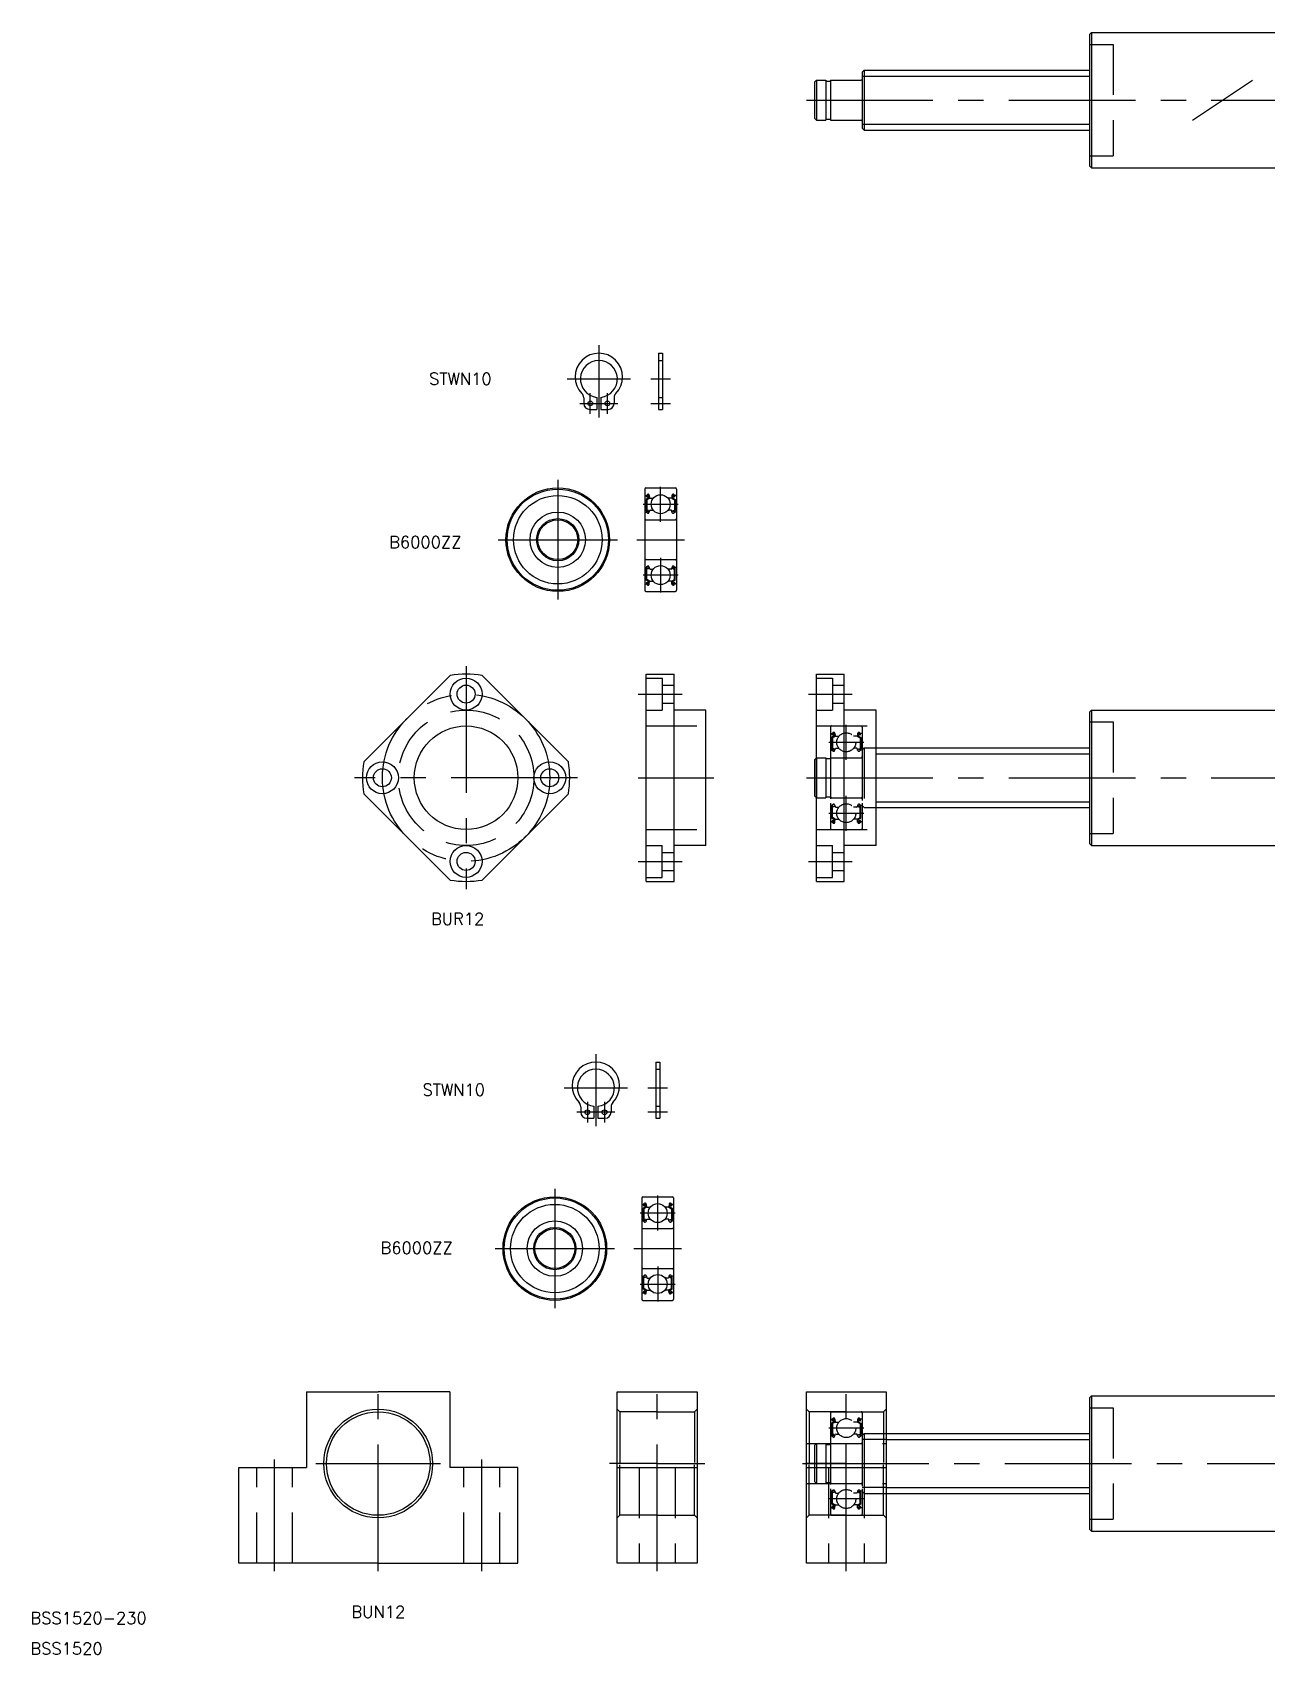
# Model space of a CAD drawing. Extents: x -87 to 540, y -48 to 426.
# Drawn here: x -86.8 to 222.9, y -47.9 to 359.2 of the extents above; entities that cross this region are included whole.
import ezdxf

# ---------------------------------------------------------------- set-up
doc = ezdxf.new("R2010")
doc.units = 0
doc.linetypes.add('CENTER', pattern=[50.8, 31.75, -6.35, 6.35, -6.35])
doc.linetypes.add('DASHED', pattern=[19.05, 12.7, -6.35])
doc.layers.get('0').update_dxf_attribs({"linetype": 'CONTINUOUS'})
doc.layers.add('CENTER', color=1, linetype='CENTER')
doc.styles.get("Standard").update_dxf_attribs({"font": 'txt.shx', "height": 3, "bigfont": 'bigfont.shx'})

msp = doc.modelspace()

# ---------------------------------------------------------------- linework, layer by layer
at = {"color": 7, "linetype": 'CONTINUOUS'}
for p, q in [((178.46, 358.73), (178.96, 359.23)), ((178.46, 358.73), (178.46, 325.73)), ((178.96, 359.23), (228.46, 359.23)), ((178.96, 359.23), (178.96, 325.23)), ((109.96, 347.23), (109.46, 346.73)), ((109.46, 346.73), (109.46, 337.73)), ((109.96, 347.23), (109.96, 337.23)), ((109.96, 347.23), (112.31, 347.23)), ((112.31, 347.23), (112.31, 337.23)), ((112.31, 347.03), (113.46, 347.03)), ((113.46, 347.23), (113.46, 337.23)), ((113.46, 347.23), (121.16, 347.23)), ((121.96, 349.73), (121.46, 349.23)), ((121.46, 349.23), (121.46, 335.23)), ((121.96, 349.73), (178.46, 349.73)), ((121.96, 349.73), (121.96, 334.73)), ((109.46, 337.73), (109.96, 337.23)), ((109.96, 337.23), (112.31, 337.23)), ((112.31, 337.43), (113.46, 337.43)), ((113.46, 337.23), (121.16, 337.23)), ((121.46, 335.23), (121.96, 334.73)), ((121.96, 334.73), (178.46, 334.73)), ((135.94, 334.73), (135.94, 334.73)), ((150.11, 334.73), (150.11, 334.73)), ((178.96, 325.23), (178.46, 325.73)), ((178.96, 325.23), (228.46, 325.23)), ((70.37, 278.7), (70.37, 264.6)), ((70.37, 278.7), (71.37, 278.7)), ((70.37, 278.7), (70.37, 264.6)), ((71.37, 278.7), (71.37, 264.6)), ((51.57, 267.52), (51.57, 266.1)), ((54.87, 267.63), (54.87, 264.6)), ((54.87, 266.87), (54.87, 266.87)), ((54.87, 266.11), (54.87, 266.11)), ((55.87, 267.63), (55.87, 264.6)), ((59.17, 267.52), (59.17, 266.1)), ((53.07, 264.6), (54.87, 264.6)), ((55.87, 264.6), (57.67, 264.6)), ((70.37, 264.6), (71.37, 264.6)), ((66.87, 244.6), (66.87, 219.2)), ((67.17, 244.9), (74.57, 244.9)), ((74.87, 244.6), (74.87, 219.2)), ((66.97, 243), (67.33, 243)), ((67.85, 242.4), (67.2, 242.02)), ((67.2, 242.02), (67.2, 239.2)), ((67.32, 242.98), (67.49, 243.19)), ((67.47, 242.57), (67.33, 242.71)), ((68.05, 242.28), (67.4, 241.91)), ((67.4, 241.91), (67.4, 239.2)), ((67.47, 242.86), (67.64, 243.06)), ((67.62, 242.72), (67.47, 242.86)), ((67.47, 242.57), (67.62, 242.72)), ((67.82, 243), (67.85, 242.4)), ((68.02, 243.02), (68.08, 242.39)), ((68.05, 242.64), (68.05, 242.28)), ((68.17, 242.3), (69.02, 242.3)), ((73.57, 242.3), (72.72, 242.3)), ((73.72, 243.02), (73.67, 242.39)), ((73.69, 242.64), (73.69, 242.28)), ((73.69, 242.28), (74.34, 241.91)), ((73.92, 243), (73.89, 242.4)), ((73.89, 242.4), (74.54, 242.02)), ((74.27, 242.86), (74.1, 243.06)), ((74.13, 242.72), (74.27, 242.86)), ((74.27, 242.57), (74.13, 242.72)), ((74.42, 242.98), (74.25, 243.19)), ((74.27, 242.57), (74.41, 242.71)), ((74.34, 241.91), (74.34, 239.2)), ((74.77, 243), (74.41, 243)), ((74.54, 242.02), (74.54, 239.2)), ((66.97, 238.85), (67.32, 238.85)), ((67.17, 236.9), (74.57, 236.9)), ((67.32, 238.85), (67.51, 238.62)), ((67.8, 239.2), (67.4, 239.2)), ((67.4, 239), (67.8, 239)), ((67.67, 238.55), (67.76, 238.55)), ((67.8, 239), (67.8, 239.2)), ((67.95, 238.68), (68.15, 239.23)), ((68.25, 239.3), (69.02, 239.3)), ((73.5, 239.3), (72.72, 239.3)), ((73.79, 238.68), (73.59, 239.23)), ((73.94, 239.2), (74.34, 239.2)), ((73.94, 239), (73.94, 239.2)), ((74.34, 239), (73.94, 239)), ((74.08, 238.55), (73.98, 238.55)), ((74.42, 238.85), (74.23, 238.62)), ((74.77, 238.85), (74.42, 238.85)), ((66.97, 224.95), (67.32, 224.95)), ((67.17, 226.9), (74.57, 226.9)), ((67.2, 221.77), (67.2, 224.6)), ((67.32, 224.95), (67.51, 225.18)), ((67.4, 224.8), (67.8, 224.8)), ((67.4, 221.89), (67.4, 224.6)), ((67.8, 224.6), (67.4, 224.6)), ((67.67, 225.25), (67.76, 225.25)), ((67.8, 224.8), (67.8, 224.6)), ((67.95, 225.12), (68.15, 224.56)), ((68.25, 224.5), (69.02, 224.5)), ((73.5, 224.5), (72.72, 224.5)), ((73.79, 225.12), (73.59, 224.56)), ((74.34, 224.8), (73.94, 224.8)), ((73.94, 224.8), (73.94, 224.6)), ((73.94, 224.6), (74.34, 224.6)), ((74.08, 225.25), (73.98, 225.25)), ((74.42, 224.95), (74.23, 225.18)), ((74.34, 221.89), (74.34, 224.6)), ((74.77, 224.95), (74.42, 224.95)), ((74.54, 221.77), (74.54, 224.6)), ((66.97, 220.8), (67.33, 220.8)), ((67.85, 221.4), (67.2, 221.77)), ((67.32, 220.81), (67.49, 220.61)), ((67.47, 221.22), (67.33, 221.08)), ((68.05, 221.51), (67.4, 221.89)), ((67.47, 221.22), (67.62, 221.08)), ((67.62, 221.08), (67.47, 220.94)), ((67.47, 220.94), (67.64, 220.74)), ((67.82, 220.8), (67.85, 221.4)), ((68.02, 220.77), (68.08, 221.41)), ((68.05, 221.15), (68.05, 221.51)), ((68.17, 221.5), (69.02, 221.5)), ((73.57, 221.5), (72.72, 221.5)), ((73.72, 220.77), (73.67, 221.41)), ((73.69, 221.51), (74.34, 221.89)), ((73.69, 221.15), (73.69, 221.51)), ((73.89, 221.4), (74.54, 221.77)), ((73.92, 220.8), (73.89, 221.4)), ((74.27, 220.94), (74.1, 220.74)), ((74.27, 221.22), (74.13, 221.08)), ((74.13, 221.08), (74.27, 220.94)), ((74.42, 220.81), (74.25, 220.61)), ((74.27, 221.22), (74.41, 221.08)), ((74.77, 220.8), (74.41, 220.8)), ((67.17, 218.9), (74.57, 218.9)), ((18.04, 197.83), (-3.64, 176.15)), ((26.06, 197.83), (47.74, 176.15)), ((67.24, 146.14), (67.24, 198.14)), ((67.24, 198.14), (74.24, 198.14)), ((74.24, 146.14), (74.24, 198.14)), ((109.96, 146.14), (109.96, 198.14)), ((109.96, 198.14), (116.96, 198.14)), ((116.96, 146.14), (116.96, 198.14)), ((82.24, 189.14), (74.24, 189.14)), ((82.24, 155.14), (82.24, 189.14)), ((124.96, 189.14), (116.96, 189.14)), ((124.96, 155.14), (124.96, 189.14)), ((178.46, 188.64), (178.96, 189.14)), ((178.46, 188.64), (178.46, 155.64)), ((178.96, 189.14), (228.46, 189.14)), ((178.96, 189.14), (178.96, 155.14)), ((124.96, 179.64), (178.46, 179.64)), ((109.96, 177.14), (109.46, 176.64)), ((109.46, 176.64), (109.46, 167.64)), ((109.96, 177.14), (109.96, 167.14)), ((-3.64, 168.13), (18.04, 146.45)), ((47.74, 168.13), (26.06, 146.45)), ((109.46, 167.64), (109.96, 167.14)), ((124.96, 164.64), (178.46, 164.64)), ((135.94, 164.64), (135.94, 164.64)), ((150.11, 164.64), (150.11, 164.64)), ((82.24, 155.14), (74.24, 155.14)), ((124.96, 155.14), (116.96, 155.14)), ((178.96, 155.14), (178.46, 155.64)), ((178.96, 155.14), (228.46, 155.14)), ((67.24, 146.14), (74.24, 146.14)), ((109.96, 146.14), (116.96, 146.14)), ((69.63, 100.77), (69.63, 86.67)), ((69.63, 100.77), (70.63, 100.77)), ((70.63, 100.77), (70.63, 86.67)), ((50.83, 89.58), (50.83, 88.17)), ((54.13, 89.69), (54.13, 86.67)), ((55.13, 89.69), (55.13, 86.67)), ((58.43, 89.58), (58.43, 88.17)), ((52.33, 86.67), (54.13, 86.67)), ((54.13, 88.94), (54.13, 88.94)), ((54.13, 88.18), (54.13, 88.18)), ((55.13, 86.67), (56.93, 86.67)), ((69.63, 86.67), (70.63, 86.67)), ((66.13, 66.66), (66.13, 41.26)), ((66.43, 66.96), (73.83, 66.96)), ((66.58, 65.05), (66.75, 65.25)), ((73.69, 65.05), (73.51, 65.25)), ((74.13, 66.66), (74.13, 41.26)), ((66.23, 65.06), (66.59, 65.06)), ((67.11, 64.46), (66.46, 64.09)), ((66.46, 64.09), (66.46, 61.26)), ((66.74, 64.64), (66.59, 64.78)), ((67.31, 64.35), (66.66, 63.97)), ((66.66, 63.97), (66.66, 61.26)), ((67.06, 61.26), (66.66, 61.26)), ((66.74, 64.92), (66.91, 65.12)), ((66.88, 64.78), (66.74, 64.92)), ((66.74, 64.64), (66.88, 64.78)), ((67.06, 61.06), (67.06, 61.26)), ((67.08, 65.07), (67.11, 64.46)), ((67.21, 60.75), (67.41, 61.3)), ((67.28, 65.09), (67.34, 64.46)), ((67.31, 64.71), (67.31, 64.35)), ((67.44, 64.36), (68.28, 64.36)), ((67.51, 61.36), (68.28, 61.36)), ((72.83, 64.36), (71.98, 64.36)), ((72.76, 61.36), (71.98, 61.36)), ((73.05, 60.75), (72.85, 61.3)), ((72.99, 65.09), (72.93, 64.46)), ((72.95, 64.71), (72.95, 64.35)), ((72.95, 64.35), (73.6, 63.97)), ((73.19, 65.07), (73.15, 64.46)), ((73.15, 64.46), (73.8, 64.09)), ((73.2, 61.06), (73.2, 61.26)), ((73.2, 61.26), (73.6, 61.26)), ((73.53, 64.92), (73.36, 65.12)), ((73.39, 64.78), (73.53, 64.92)), ((73.53, 64.64), (73.39, 64.78)), ((73.53, 64.64), (73.67, 64.78)), ((73.6, 63.97), (73.6, 61.26)), ((74.03, 65.06), (73.67, 65.06)), ((73.8, 64.09), (73.8, 61.26)), ((66.23, 60.91), (66.58, 60.91)), ((66.43, 58.96), (73.83, 58.96)), ((66.58, 60.91), (66.78, 60.69)), ((66.66, 61.06), (67.06, 61.06)), ((66.93, 60.61), (67.02, 60.61)), ((73.6, 61.06), (73.2, 61.06)), ((73.34, 60.61), (73.24, 60.61)), ((73.68, 60.91), (73.49, 60.69)), ((74.03, 60.91), (73.68, 60.91)), ((66.43, 48.96), (73.83, 48.96)), ((66.23, 47.01), (66.58, 47.01)), ((66.46, 43.84), (66.46, 46.66)), ((66.58, 47.01), (66.78, 47.24)), ((66.66, 46.86), (67.06, 46.86)), ((67.06, 46.66), (66.66, 46.66)), ((66.66, 43.95), (66.66, 46.66)), ((66.93, 47.31), (67.02, 47.31)), ((67.06, 46.86), (67.06, 46.66)), ((67.21, 47.18), (67.41, 46.63)), ((67.51, 46.56), (68.28, 46.56)), ((72.76, 46.56), (71.98, 46.56)), ((73.05, 47.18), (72.85, 46.63)), ((73.2, 46.86), (73.2, 46.66)), ((73.6, 46.86), (73.2, 46.86)), ((73.2, 46.66), (73.6, 46.66)), ((73.34, 47.31), (73.24, 47.31)), ((73.68, 47.01), (73.49, 47.24)), ((73.6, 43.95), (73.6, 46.66)), ((74.03, 47.01), (73.68, 47.01)), ((73.8, 43.84), (73.8, 46.66)), ((66.23, 42.86), (66.59, 42.86)), ((66.43, 40.96), (73.83, 40.96)), ((67.11, 43.46), (66.46, 43.84)), ((66.58, 42.88), (66.75, 42.67)), ((66.74, 43.29), (66.59, 43.15)), ((67.31, 43.58), (66.66, 43.95)), ((66.74, 43.29), (66.88, 43.15)), ((66.88, 43.15), (66.74, 43.01)), ((66.74, 43.01), (66.91, 42.8)), ((67.08, 42.86), (67.11, 43.46)), ((67.28, 42.84), (67.34, 43.47)), ((67.31, 43.22), (67.31, 43.58)), ((67.44, 43.56), (68.28, 43.56)), ((72.83, 43.56), (71.98, 43.56)), ((72.99, 42.84), (72.93, 43.47)), ((72.95, 43.58), (73.6, 43.95)), ((72.95, 43.22), (72.95, 43.58)), ((73.15, 43.46), (73.8, 43.84)), ((73.19, 42.86), (73.15, 43.46)), ((73.53, 43.01), (73.36, 42.8)), ((73.53, 43.29), (73.39, 43.15)), ((73.39, 43.15), (73.53, 43.01)), ((73.69, 42.88), (73.51, 42.67)), ((73.53, 43.29), (73.67, 43.15)), ((74.03, 42.86), (73.67, 42.86)), ((-18, 18), (0, 18)), ((-18, 18), (-18, -1)), ((18, 18), (0, 18)), ((18, 18), (18, -1)), ((60, -25), (60, 18)), ((60, 18), (80, 18)), ((80, 18), (80, -25)), ((107.46, -25), (107.46, 18)), ((107.46, 18), (127.46, 18)), ((127.46, 18), (127.46, -25)), ((178.46, 16.5), (178.96, 17)), ((178.46, 16.5), (178.46, -16.5)), ((178.96, 17), (178.96, -17)), ((178.96, 17), (228.46, 17)), ((127.46, 7.5), (178.46, 7.5)), ((-35, -25), (-35, -1)), ((35, -25), (35, -1)), ((60, -1), (80, -1)), ((107.46, -1), (127.46, -1)), ((127.46, -7.5), (178.46, -7.5)), ((135.94, -7.5), (135.94, -7.5)), ((150.11, -7.5), (150.11, -7.5)), ((178.96, -17), (178.46, -16.5)), ((178.96, -17), (228.46, -17)), ((0, -25), (-35, -25)), ((0, -25), (35, -25)), ((80, -25), (60, -25)), ((127.46, -25), (107.46, -25))]:
    msp.add_line(p, q, dxfattribs=at)
at = {"color": 3, "linetype": 'DASHED'}
for p, q in [((178.46, 356.23), (184.46, 356.23)), ((184.46, 356.23), (184.46, 328.23)), ((178.46, 328.23), (184.46, 328.23)), ((70.37, 276.9), (71.37, 276.9)), ((70.37, 267.6), (71.37, 267.6)), ((67.24, 197.14), (71.24, 197.14)), ((71.24, 197.14), (71.24, 189.14)), ((109.96, 197.14), (113.96, 197.14)), ((113.96, 197.14), (113.96, 189.14)), ((71.24, 195.39), (74.24, 195.39)), ((113.96, 195.39), (116.96, 195.39)), ((67.24, 189.14), (71.24, 189.14)), ((71.24, 190.89), (74.24, 190.89)), ((109.96, 189.14), (113.96, 189.14)), ((113.96, 190.89), (116.96, 190.89)), ((67.24, 185.14), (82.24, 185.14)), ((109.96, 185.14), (124.96, 185.14)), ((113.46, 184.84), (113.46, 159.44)), ((113.56, 183.24), (113.92, 183.24)), ((113.76, 185.14), (121.16, 185.14)), ((113.91, 183.23), (114.08, 183.43)), ((114.06, 183.1), (114.23, 183.3)), ((114.41, 183.24), (114.44, 182.64)), ((114.61, 183.27), (114.67, 182.63)), ((120.31, 183.27), (120.26, 182.63)), ((120.51, 183.24), (120.48, 182.64)), ((120.86, 183.1), (120.69, 183.3)), ((121.01, 183.23), (120.84, 183.43)), ((121.36, 183.24), (121, 183.24)), ((121.46, 184.84), (121.46, 159.44)), ((178.46, 186.14), (184.46, 186.14)), ((184.46, 186.14), (184.46, 158.14)), ((114.44, 182.64), (113.79, 182.27)), ((113.79, 182.27), (113.79, 179.44)), ((114.06, 182.82), (113.92, 182.96)), ((114.64, 182.53), (113.99, 182.15)), ((113.99, 182.15), (113.99, 179.44)), ((114.39, 179.44), (113.99, 179.44)), ((113.99, 179.24), (114.39, 179.24)), ((114.21, 182.96), (114.06, 183.1)), ((114.06, 182.82), (114.21, 182.96)), ((114.39, 179.24), (114.39, 179.44)), ((114.54, 178.92), (114.74, 179.48)), ((114.64, 182.89), (114.64, 182.53)), ((114.77, 182.54), (115.61, 182.54)), ((114.84, 179.54), (115.61, 179.54)), ((120.16, 182.54), (119.31, 182.54)), ((120.09, 179.54), (119.31, 179.54)), ((120.38, 178.92), (120.18, 179.48)), ((120.28, 182.89), (120.28, 182.53)), ((120.28, 182.53), (120.93, 182.15)), ((120.48, 182.64), (121.13, 182.27)), ((120.53, 179.44), (120.93, 179.44)), ((120.53, 179.24), (120.53, 179.44)), ((120.93, 179.24), (120.53, 179.24)), ((120.72, 182.96), (120.86, 183.1)), ((120.86, 182.82), (120.72, 182.96)), ((120.86, 182.82), (121, 182.96)), ((120.93, 182.15), (120.93, 179.44)), ((121.13, 182.27), (121.13, 179.44)), ((121.96, 179.64), (121.46, 179.14)), ((121.96, 179.64), (121.96, 164.64)), ((121.96, 179.64), (124.96, 179.64)), ((109.96, 177.14), (112.31, 177.14)), ((112.31, 177.14), (112.31, 167.14)), ((112.31, 176.94), (113.46, 176.94)), ((113.46, 177.14), (121.16, 177.14)), ((113.46, 177.14), (113.46, 167.14)), ((113.56, 179.09), (113.91, 179.09)), ((113.76, 177.14), (121.16, 177.14)), ((113.91, 179.09), (114.1, 178.86)), ((114.26, 178.79), (114.35, 178.79)), ((120.67, 178.79), (120.57, 178.79)), ((121.01, 179.09), (120.82, 178.86)), ((121.36, 179.09), (121.01, 179.09)), ((121.46, 179.14), (121.46, 165.14)), ((109.96, 167.14), (112.31, 167.14)), ((112.31, 167.34), (113.46, 167.34)), ((113.46, 167.14), (121.16, 167.14)), ((113.76, 167.14), (121.16, 167.14)), ((113.56, 165.19), (113.91, 165.19)), ((113.79, 162.02), (113.79, 164.84)), ((113.91, 165.19), (114.1, 165.42)), ((113.99, 165.04), (114.39, 165.04)), ((113.99, 162.13), (113.99, 164.84)), ((114.39, 164.84), (113.99, 164.84)), ((114.26, 165.49), (114.35, 165.49)), ((114.39, 165.04), (114.39, 164.84)), ((114.54, 165.36), (114.74, 164.81)), ((114.84, 164.74), (115.61, 164.74)), ((120.09, 164.74), (119.31, 164.74)), ((120.38, 165.36), (120.18, 164.81)), ((120.93, 165.04), (120.53, 165.04)), ((120.53, 165.04), (120.53, 164.84)), ((120.53, 164.84), (120.93, 164.84)), ((120.67, 165.49), (120.57, 165.49)), ((121.01, 165.19), (120.82, 165.42)), ((120.93, 162.13), (120.93, 164.84)), ((121.36, 165.19), (121.01, 165.19)), ((121.13, 162.02), (121.13, 164.84)), ((121.46, 165.14), (121.96, 164.64)), ((121.96, 164.64), (124.96, 164.64)), ((67.24, 159.14), (82.24, 159.14)), ((109.96, 159.14), (124.96, 159.14)), ((113.56, 161.04), (113.92, 161.04)), ((113.76, 159.14), (121.16, 159.14)), ((114.44, 161.64), (113.79, 162.02)), ((113.91, 161.06), (114.08, 160.85)), ((114.06, 161.47), (113.92, 161.32)), ((114.64, 161.76), (113.99, 162.13)), ((114.06, 161.47), (114.21, 161.32)), ((114.21, 161.32), (114.06, 161.18)), ((114.06, 161.18), (114.23, 160.98)), ((114.41, 161.04), (114.44, 161.64)), ((114.61, 161.02), (114.67, 161.65)), ((114.64, 161.4), (114.64, 161.76)), ((114.77, 161.74), (115.61, 161.74)), ((120.16, 161.74), (119.31, 161.74)), ((120.31, 161.02), (120.26, 161.65)), ((120.28, 161.76), (120.93, 162.13)), ((120.28, 161.4), (120.28, 161.76)), ((120.48, 161.64), (121.13, 162.02)), ((120.51, 161.04), (120.48, 161.64)), ((120.86, 161.18), (120.69, 160.98)), ((120.86, 161.47), (120.72, 161.32)), ((120.72, 161.32), (120.86, 161.18)), ((121.01, 161.06), (120.84, 160.85)), ((120.86, 161.47), (121, 161.32)), ((121.36, 161.04), (121, 161.04)), ((67.24, 155.14), (71.24, 155.14)), ((71.24, 147.14), (71.24, 155.14)), ((74.24, 147.14), (74.24, 155.14)), ((109.96, 155.14), (113.96, 155.14)), ((113.96, 147.14), (113.96, 155.14)), ((116.96, 147.14), (116.96, 155.14)), ((178.46, 158.14), (184.46, 158.14)), ((71.24, 153.39), (74.24, 153.39)), ((113.96, 153.39), (116.96, 153.39)), ((67.24, 147.14), (71.24, 147.14)), ((71.24, 148.89), (74.24, 148.89)), ((109.96, 147.14), (113.96, 147.14)), ((113.96, 148.89), (116.96, 148.89)), ((69.63, 98.97), (70.63, 98.97)), ((69.63, 89.67), (70.63, 89.67)), ((60, 13.65), (60.65, 13)), ((60.65, 13), (60.65, 0)), ((70, 13), (60.65, 13)), ((70, 13), (79.35, 13)), ((80, 13.65), (79.35, 13)), ((79.35, 13), (79.35, 0)), ((107.46, 13.65), (108.11, 13)), ((108.11, 13), (108.11, 0)), ((117.46, 13), (108.11, 13)), ((113.46, 12.7), (113.46, -12.7)), ((113.76, 13), (121.16, 13)), ((117.46, 13), (126.81, 13)), ((121.46, 12.7), (121.46, -12.7)), ((127.46, 13.65), (126.81, 13)), ((126.81, 13), (126.81, 0)), ((178.46, 14), (184.46, 14)), ((184.46, 14), (184.46, -14)), ((113.56, 11.1), (113.92, 11.1)), ((114.44, 10.5), (113.79, 10.12)), ((113.79, 10.12), (113.79, 7.3)), ((113.91, 11.09), (114.08, 11.29)), ((114.06, 10.67), (113.92, 10.82)), ((114.64, 10.38), (113.99, 10.01)), ((113.99, 10.01), (113.99, 7.3)), ((114.06, 10.96), (114.23, 11.16)), ((114.21, 10.82), (114.06, 10.96)), ((114.06, 10.67), (114.21, 10.82)), ((114.41, 11.1), (114.44, 10.5)), ((114.61, 11.12), (114.67, 10.49)), ((114.64, 10.75), (114.64, 10.38)), ((114.77, 10.4), (115.61, 10.4)), ((120.16, 10.4), (119.31, 10.4)), ((120.31, 11.12), (120.26, 10.49)), ((120.28, 10.75), (120.28, 10.38)), ((120.28, 10.38), (120.93, 10.01)), ((120.51, 11.1), (120.48, 10.5)), ((120.48, 10.5), (121.13, 10.12)), ((120.86, 10.96), (120.69, 11.16)), ((120.72, 10.82), (120.86, 10.96)), ((120.86, 10.67), (120.72, 10.82)), ((121.01, 11.09), (120.84, 11.29)), ((120.86, 10.67), (121, 10.82)), ((120.93, 10.01), (120.93, 7.3)), ((121.36, 11.1), (121, 11.1)), ((121.13, 10.12), (121.13, 7.3)), ((107.46, 5), (127.46, 5)), ((109.96, 5), (109.46, 4.5)), ((109.46, 4.5), (109.46, -4.5)), ((109.96, 5), (109.96, -5)), ((109.96, 5), (112.31, 5)), ((112.31, 5), (112.31, -5)), ((112.31, 4.8), (113.46, 4.8)), ((113.46, 5), (121.16, 5)), ((113.46, 5), (113.46, -5)), ((113.56, 6.95), (113.91, 6.95)), ((113.76, 5), (121.16, 5)), ((113.91, 6.95), (114.1, 6.72)), ((114.39, 7.3), (113.99, 7.3)), ((113.99, 7.1), (114.39, 7.1)), ((114.26, 6.65), (114.35, 6.65)), ((114.39, 7.1), (114.39, 7.3)), ((114.54, 6.78), (114.74, 7.33)), ((114.84, 7.4), (115.61, 7.4)), ((120.09, 7.4), (119.31, 7.4)), ((120.38, 6.78), (120.18, 7.33)), ((120.53, 7.3), (120.93, 7.3)), ((120.53, 7.1), (120.53, 7.3)), ((120.93, 7.1), (120.53, 7.1)), ((120.67, 6.65), (120.57, 6.65)), ((121.01, 6.95), (120.82, 6.72)), ((121.36, 6.95), (121.01, 6.95)), ((121.96, 7.5), (121.46, 7)), ((121.46, 7), (121.46, -7)), ((127.46, 6), (121.46, 6)), ((121.96, 7.5), (121.96, -7.5)), ((121.96, 7.5), (127.46, 7.5)), ((60.65, -13), (60.65, 0)), ((79.35, -13), (79.35, 0)), ((-30.5, -25), (-30.5, -1)), ((-21.5, -25), (-21.5, -1)), ((21.5, -25), (21.5, -1)), ((30.5, -25), (30.5, -1)), ((65.5, -1), (65.5, -25)), ((74.5, -1), (74.5, -25)), ((108.11, -13), (108.11, 0)), ((112.96, -1), (112.96, -25)), ((121.96, -1), (121.96, -25)), ((126.81, -13), (126.81, 0)), ((107.46, -5), (127.46, -5)), ((109.46, -4.5), (109.96, -5)), ((109.96, -5), (112.31, -5)), ((112.31, -4.8), (113.46, -4.8)), ((113.46, -5), (121.16, -5)), ((113.56, -6.95), (113.91, -6.95)), ((113.76, -5), (121.16, -5)), ((113.79, -10.13), (113.79, -7.3)), ((113.91, -6.95), (114.1, -6.72)), ((113.99, -7.1), (114.39, -7.1)), ((113.99, -10.01), (113.99, -7.3)), ((114.39, -7.3), (113.99, -7.3)), ((114.26, -6.65), (114.35, -6.65)), ((114.39, -7.1), (114.39, -7.3)), ((114.54, -6.78), (114.74, -7.33)), ((114.84, -7.4), (115.61, -7.4)), ((120.09, -7.4), (119.31, -7.4)), ((120.38, -6.78), (120.18, -7.33)), ((120.93, -7.1), (120.53, -7.1)), ((120.53, -7.1), (120.53, -7.3)), ((120.53, -7.3), (120.93, -7.3)), ((120.67, -6.65), (120.57, -6.65)), ((121.01, -6.95), (120.82, -6.72)), ((120.93, -10.01), (120.93, -7.3)), ((121.36, -6.95), (121.01, -6.95)), ((121.13, -10.13), (121.13, -7.3)), ((127.46, -6), (121.46, -6)), ((121.46, -7), (121.96, -7.5)), ((121.96, -7.5), (127.46, -7.5)), ((113.56, -11.1), (113.92, -11.1)), ((114.44, -10.5), (113.79, -10.13)), ((113.91, -11.09), (114.08, -11.29)), ((114.06, -10.67), (113.92, -10.82)), ((114.64, -10.38), (113.99, -10.01)), ((114.06, -10.67), (114.21, -10.82)), ((114.21, -10.82), (114.06, -10.96)), ((114.06, -10.96), (114.23, -11.16)), ((114.41, -11.1), (114.44, -10.5)), ((114.61, -11.12), (114.67, -10.49)), ((114.64, -10.75), (114.64, -10.38)), ((114.77, -10.4), (115.61, -10.4)), ((120.16, -10.4), (119.31, -10.4)), ((120.31, -11.12), (120.26, -10.49)), ((120.28, -10.38), (120.93, -10.01)), ((120.28, -10.75), (120.28, -10.38)), ((120.48, -10.5), (121.13, -10.13)), ((120.51, -11.1), (120.48, -10.5)), ((120.86, -10.96), (120.69, -11.16)), ((120.86, -10.67), (120.72, -10.82)), ((120.72, -10.82), (120.86, -10.96)), ((121.01, -11.09), (120.84, -11.29)), ((120.86, -10.67), (121, -10.82)), ((121.36, -11.1), (121, -11.1)), ((60, -13.65), (60.65, -13)), ((70, -13), (60.65, -13)), ((70, -13), (79.35, -13)), ((80, -13.65), (79.35, -13)), ((107.46, -13.65), (108.11, -13)), ((117.46, -13), (108.11, -13)), ((113.76, -13), (121.16, -13)), ((117.46, -13), (126.81, -13)), ((127.46, -13.65), (126.81, -13)), ((178.46, -14), (184.46, -14))]:
    msp.add_line(p, q, dxfattribs=at)
at = {"color": 3, "linetype": 'CONTINUOUS'}
for p, q in [((121.46, 348.23), (178.46, 348.23)), ((121.46, 336.23), (178.46, 336.23)), ((124.96, 178.14), (178.46, 178.14)), ((124.96, 166.14), (178.46, 166.14)), ((127.46, 6), (178.46, 6)), ((127.46, -6), (178.46, -6))]:
    msp.add_line(p, q, dxfattribs=at)
at = {"color": 7, "linetype": 'CONTINUOUS'}
for points in [[(-35, -1), (-18, -1)], [(35, -1), (18, -1)]]:
    msp.add_lwpolyline(points, dxfattribs=at)
for centre, radius in [((53.22, 266.1), 0.6), ((57.52, 266.1), 0.6), ((45.06, 231.9), 13), ((45.06, 231.9), 12.7), ((45.06, 231.9), 11.1), ((70.87, 240.8), 2.38), ((45.06, 231.9), 6.95), ((45.06, 231.9), 5.3), ((45.06, 231.9), 5), ((70.87, 223), 2.38), ((22.05, 193.14), 4), ((22.05, 193.14), 2.25), ((22.05, 172.14), 13), ((1.05, 172.14), 4), ((43.05, 172.14), 4), ((1.05, 172.14), 2.25), ((43.05, 172.14), 2.25), ((22.05, 151.14), 4), ((22.05, 151.14), 2.25), ((52.48, 88.17), 0.6), ((56.78, 88.17), 0.6), ((44.32, 53.96), 13), ((44.32, 53.96), 12.7), ((70.13, 62.86), 2.38), ((44.32, 53.96), 11.1), ((44.32, 53.96), 6.95), ((44.32, 53.96), 5.3), ((44.32, 53.96), 5), ((70.13, 45.06), 2.38), ((0, 0), 13.65), ((0, 0), 13)]:
    msp.add_circle(centre, radius, dxfattribs=at)
at = {"color": 3, "linetype": 'DASHED'}
for centre, radius in [((22.05, 172.14), 17), ((117.46, 181.04), 2.38), ((117.46, 163.24), 2.38), ((117.46, 8.9), 2.38), ((117.46, -8.9), 2.38)]:
    msp.add_circle(centre, radius, dxfattribs=at)
at = {"color": 7, "linetype": 'CONTINUOUS'}
for centre, radius, start, end in [((121.16, 347.53), 0.3, 270, 0), ((121.16, 336.93), 0.3, 0, 90), ((55.37, 272.75), 5.95, 315.3497, 224.6503), ((55.37, 272.25), 4.65, 276.1728, 263.8272), ((50.07, 267.52), 1.5, 0, 44.6503), ((53.07, 266.1), 1.5, 180, 270), ((57.67, 266.1), 1.5, 270, 0), ((60.67, 267.52), 1.5, 135.3497, 180), ((67.17, 244.6), 0.3, 90, 180), ((74.57, 244.6), 0.3, 0, 90), ((66.97, 243.1), 0.1, 180, 270), ((67.47, 242.86), 0.2, 140.137, 225.002), ((67.72, 243), 0.3, 4.9354, 140.137), ((67.72, 242.99), 0.1, 3.1017, 139.9503), ((68.17, 242.4), 0.1, 184.9354, 270), ((73.57, 242.4), 0.1, 270, 355.0646), ((74.02, 243), 0.3, 39.863, 175.0646), ((74.02, 242.99), 0.1, 40.0497, 176.8983), ((74.27, 242.86), 0.2, 314.998, 39.863), ((74.77, 243.1), 0.1, 270, 0), ((66.97, 238.75), 0.1, 90, 180.8103), ((67.17, 237.2), 0.3, 180, 270), ((67.4, 239.2), 0.2, 180, 270), ((67.67, 238.75), 0.2, 219.9762, 270), ((67.76, 238.75), 0.2, 270, 339.9916), ((68.25, 239.2), 0.1, 90, 159.9916), ((73.5, 239.2), 0.1, 20.0084, 90), ((73.98, 238.75), 0.2, 200.0084, 270), ((74.08, 238.75), 0.2, 270, 320.0238), ((74.34, 239.2), 0.2, 270, 0), ((74.57, 237.2), 0.3, 270, 0), ((74.77, 238.75), 0.1, 359.1897, 90), ((67.17, 226.6), 0.3, 90, 180), ((66.97, 225.05), 0.1, 179.1897, 270), ((67.4, 224.6), 0.2, 90, 180), ((67.67, 225.05), 0.2, 90, 140.0238), ((67.76, 225.05), 0.2, 20.0084, 90), ((68.25, 224.6), 0.1, 200.0084, 270), ((73.5, 224.6), 0.1, 270, 339.9916), ((73.98, 225.05), 0.2, 90, 159.9916), ((74.08, 225.05), 0.2, 39.9762, 90), ((74.34, 224.6), 0.2, 0, 90), ((74.57, 226.6), 0.3, 0, 90), ((74.77, 225.05), 0.1, 270, 0.8103), ((66.97, 220.7), 0.1, 90, 180), ((67.47, 220.94), 0.2, 134.998, 219.863), ((67.72, 220.8), 0.3, 219.863, 355.0646), ((67.72, 220.8), 0.1, 220.0497, 356.8983), ((68.17, 221.4), 0.1, 90, 175.0646), ((73.57, 221.4), 0.1, 4.9354, 90), ((74.02, 220.8), 0.3, 184.9354, 320.137), ((74.02, 220.8), 0.1, 183.1017, 319.9503), ((74.27, 220.94), 0.2, 320.137, 45.002), ((74.77, 220.7), 0.1, 0, 90), ((67.17, 219.2), 0.3, 180, 270), ((74.57, 219.2), 0.3, 270, 0), ((22.05, 172.14), 26, 81.1289, 98.8711), ((22.05, 172.14), 26, 171.1289, 188.8711), ((22.05, 172.14), 26, 351.1289, 8.8711), ((22.05, 172.14), 26, 261.1289, 278.8711), ((54.63, 94.82), 5.95, 315.3497, 224.6503), ((54.63, 94.32), 4.65, 276.1728, 263.8272), ((49.33, 89.58), 1.5, 0, 44.6503), ((59.93, 89.58), 1.5, 135.3497, 180), ((52.33, 88.17), 1.5, 180, 270), ((56.93, 88.17), 1.5, 270, 0), ((66.43, 66.66), 0.3, 90, 180), ((66.23, 65.16), 0.1, 180, 270), ((66.98, 65.06), 0.3, 4.9354, 140.137), ((66.98, 65.06), 0.1, 3.1017, 139.9503), ((73.28, 65.06), 0.3, 39.863, 175.0646), ((73.29, 65.06), 0.1, 40.0497, 176.8983), ((73.83, 66.66), 0.3, 0, 90), ((74.03, 65.16), 0.1, 270, 0), ((66.66, 61.26), 0.2, 180, 270), ((66.74, 64.92), 0.2, 140.137, 225.002), ((67.44, 64.46), 0.1, 184.9354, 270), ((67.51, 61.26), 0.1, 90, 159.9916), ((72.76, 61.26), 0.1, 20.0084, 90), ((72.83, 64.46), 0.1, 270, 355.0646), ((73.6, 61.26), 0.2, 270, 0), ((73.53, 64.92), 0.2, 314.998, 39.863), ((66.23, 60.81), 0.1, 90, 180.8103), ((66.43, 59.26), 0.3, 180, 270), ((66.93, 60.81), 0.2, 219.9762, 270), ((67.02, 60.81), 0.2, 270, 339.9916), ((73.24, 60.81), 0.2, 200.0084, 270), ((73.34, 60.81), 0.2, 270, 320.0238), ((73.83, 59.26), 0.3, 270, 0), ((74.03, 60.81), 0.1, 359.1897, 90), ((66.43, 48.66), 0.3, 90, 180), ((73.83, 48.66), 0.3, 0, 90), ((66.23, 47.11), 0.1, 179.1897, 270), ((66.66, 46.66), 0.2, 90, 180), ((66.93, 47.11), 0.2, 90, 140.0238), ((67.02, 47.11), 0.2, 20.0084, 90), ((67.51, 46.66), 0.1, 200.0084, 270), ((72.76, 46.66), 0.1, 270, 339.9916), ((73.24, 47.11), 0.2, 90, 159.9916), ((73.34, 47.11), 0.2, 39.9762, 90), ((73.6, 46.66), 0.2, 0, 90), ((74.03, 47.11), 0.1, 270, 0.8103), ((66.23, 42.76), 0.1, 90, 180), ((66.43, 41.26), 0.3, 180, 270), ((66.74, 43.01), 0.2, 134.998, 219.863), ((66.98, 42.87), 0.3, 219.863, 355.0646), ((66.98, 42.87), 0.1, 220.0497, 356.8983), ((67.44, 43.46), 0.1, 90, 175.0646), ((72.83, 43.46), 0.1, 4.9354, 90), ((73.28, 42.87), 0.3, 184.9354, 320.137), ((73.29, 42.87), 0.1, 183.1017, 319.9503), ((73.53, 43.01), 0.2, 320.137, 45.002), ((73.83, 41.26), 0.3, 270, 0), ((74.03, 42.76), 0.1, 0, 90)]:
    msp.add_arc(centre, radius, start, end, dxfattribs=at)
at = {"color": 3, "linetype": 'DASHED'}
for centre, radius, start, end in [((113.76, 184.84), 0.3, 90, 180), ((113.56, 183.34), 0.1, 180, 270), ((114.31, 183.24), 0.3, 4.9354, 140.137), ((114.31, 183.24), 0.1, 3.1017, 139.9503), ((120.61, 183.24), 0.3, 39.863, 175.0646), ((120.61, 183.24), 0.1, 40.0497, 176.8983), ((121.16, 184.84), 0.3, 0, 90), ((121.36, 183.34), 0.1, 270, 0), ((113.99, 179.44), 0.2, 180, 270), ((114.06, 183.1), 0.2, 140.137, 225.002), ((114.77, 182.64), 0.1, 184.9354, 270), ((114.84, 179.44), 0.1, 90, 159.9916), ((120.09, 179.44), 0.1, 20.0084, 90), ((120.16, 182.64), 0.1, 270, 355.0646), ((120.93, 179.44), 0.2, 270, 0), ((120.86, 183.1), 0.2, 314.998, 39.863), ((113.56, 178.99), 0.1, 90, 180.8103), ((113.76, 177.44), 0.3, 180, 270), ((114.26, 178.99), 0.2, 219.9762, 270), ((114.35, 178.99), 0.2, 270, 339.9916), ((120.57, 178.99), 0.2, 200.0084, 270), ((120.67, 178.99), 0.2, 270, 320.0238), ((121.16, 177.44), 0.3, 270, 0), ((121.16, 177.44), 0.3, 270, 0), ((121.36, 178.99), 0.1, 359.1897, 90), ((113.76, 166.84), 0.3, 90, 180), ((121.16, 166.84), 0.3, 0, 90), ((121.16, 166.84), 0.3, 0, 90), ((113.56, 165.29), 0.1, 179.1897, 270), ((113.99, 164.84), 0.2, 90, 180), ((114.26, 165.29), 0.2, 90, 140.0238), ((114.35, 165.29), 0.2, 20.0084, 90), ((114.84, 164.84), 0.1, 200.0084, 270), ((120.09, 164.84), 0.1, 270, 339.9916), ((120.57, 165.29), 0.2, 90, 159.9916), ((120.67, 165.29), 0.2, 39.9762, 90), ((120.93, 164.84), 0.2, 0, 90), ((121.36, 165.29), 0.1, 270, 0.8103), ((113.56, 160.94), 0.1, 90, 180), ((113.76, 159.44), 0.3, 180, 270), ((114.06, 161.18), 0.2, 134.998, 219.863), ((114.31, 161.04), 0.3, 219.863, 355.0646), ((114.31, 161.05), 0.1, 220.0497, 356.8983), ((114.77, 161.64), 0.1, 90, 175.0646), ((120.16, 161.64), 0.1, 4.9354, 90), ((120.61, 161.04), 0.3, 184.9354, 320.137), ((120.61, 161.05), 0.1, 183.1017, 319.9503), ((120.86, 161.18), 0.2, 320.137, 45.002), ((121.16, 159.44), 0.3, 270, 0), ((121.36, 160.94), 0.1, 0, 90), ((113.76, 12.7), 0.3, 90, 180), ((121.16, 12.7), 0.3, 0, 90), ((113.56, 11.2), 0.1, 180, 270), ((114.06, 10.96), 0.2, 140.137, 225.002), ((114.31, 11.1), 0.3, 4.9354, 140.137), ((114.31, 11.1), 0.1, 3.1017, 139.9503), ((114.77, 10.5), 0.1, 184.9354, 270), ((120.16, 10.5), 0.1, 270, 355.0646), ((120.61, 11.1), 0.3, 39.863, 175.0646), ((120.61, 11.1), 0.1, 40.0497, 176.8983), ((120.86, 10.96), 0.2, 314.998, 39.863), ((121.36, 11.2), 0.1, 270, 0), ((113.56, 6.85), 0.1, 90, 180.8103), ((113.76, 5.3), 0.3, 180, 270), ((113.99, 7.3), 0.2, 180, 270), ((114.26, 6.85), 0.2, 219.9762, 270), ((114.35, 6.85), 0.2, 270, 339.9916), ((114.84, 7.3), 0.1, 90, 159.9916), ((120.09, 7.3), 0.1, 20.0084, 90), ((120.57, 6.85), 0.2, 200.0084, 270), ((120.67, 6.85), 0.2, 270, 320.0238), ((120.93, 7.3), 0.2, 270, 0), ((121.16, 5.3), 0.3, 270, 0), ((121.16, 5.3), 0.3, 270, 0), ((121.36, 6.85), 0.1, 359.1897, 90), ((113.76, -5.3), 0.3, 90, 180), ((113.56, -6.85), 0.1, 179.1897, 270), ((113.99, -7.3), 0.2, 90, 180), ((114.26, -6.85), 0.2, 90, 140.0238), ((114.35, -6.85), 0.2, 20.0084, 90), ((114.84, -7.3), 0.1, 200.0084, 270), ((120.09, -7.3), 0.1, 270, 339.9916), ((120.57, -6.85), 0.2, 90, 159.9916), ((120.67, -6.85), 0.2, 39.9762, 90), ((120.93, -7.3), 0.2, 0, 90), ((121.16, -5.3), 0.3, 0, 90), ((121.16, -5.3), 0.3, 0, 90), ((121.36, -6.85), 0.1, 270, 0.8103), ((113.56, -11.2), 0.1, 90, 180), ((114.06, -10.96), 0.2, 134.998, 219.863), ((114.31, -11.1), 0.3, 219.863, 355.0646), ((114.31, -11.1), 0.1, 220.0497, 356.8983), ((114.77, -10.5), 0.1, 90, 175.0646), ((120.16, -10.5), 0.1, 4.9354, 90), ((120.61, -11.1), 0.3, 184.9354, 320.137), ((120.61, -11.1), 0.1, 183.1017, 319.9503), ((120.86, -10.96), 0.2, 320.137, 45.002), ((121.36, -11.2), 0.1, 0, 90), ((113.76, -12.7), 0.3, 180, 270), ((121.16, -12.7), 0.3, 270, 0)]:
    msp.add_arc(centre, radius, start, end, dxfattribs=at)
at = {"layer": 'CENTER', "color": 1, "linetype": 'CENTER'}
for p, q in [((204.38, 337.23), (219.38, 347.23)), ((107.46, 342.23), (341.46, 342.23)), ((55.37, 280.7), (55.37, 262.6)), ((47.44, 272.25), (63.3, 272.25)), ((68.37, 272.25), (73.37, 272.25)), ((50.62, 266.1), (60.12, 266.1)), ((53.22, 263.5), (53.22, 268.7)), ((57.52, 263.5), (57.52, 268.7)), ((68.37, 266.1), (73.37, 266.1)), ((45.06, 246.9), (45.06, 216.9)), ((70.87, 236.42), (70.87, 245.18)), ((66.49, 240.8), (75.25, 240.8)), ((30.06, 231.9), (60.06, 231.9)), ((64.87, 231.9), (76.87, 231.9)), ((70.87, 227.38), (70.87, 218.62)), ((75.25, 223), (66.49, 223)), ((22.05, 200.14), (22.05, 144.14)), ((65.24, 193.14), (76.24, 193.14)), ((107.96, 193.14), (118.96, 193.14)), ((117.46, 176.66), (117.46, 185.42)), ((113.08, 181.04), (121.84, 181.04)), ((50.05, 172.14), (-5.95, 172.14)), ((65.24, 172.14), (84.24, 172.14)), ((107.46, 172.14), (341.46, 172.14)), ((109.46, 172.14), (127.46, 172.14)), ((112.46, 172.14), (122.46, 172.14)), ((117.46, 158.86), (117.46, 167.62)), ((113.08, 163.24), (121.84, 163.24)), ((65.24, 151.14), (76.24, 151.14)), ((107.96, 151.14), (118.96, 151.14)), ((54.63, 102.77), (54.63, 84.67)), ((46.7, 94.32), (62.56, 94.32)), ((67.63, 94.32), (72.63, 94.32)), ((52.48, 90.77), (52.48, 85.57)), ((56.78, 90.77), (56.78, 85.57)), ((59.38, 88.17), (49.88, 88.17)), ((72.63, 88.17), (67.63, 88.17)), ((44.32, 68.96), (44.32, 38.96)), ((70.13, 58.48), (70.13, 67.25)), ((74.51, 62.86), (65.75, 62.86)), ((29.32, 53.96), (59.32, 53.96)), ((64.13, 53.96), (76.13, 53.96)), ((70.13, 49.45), (70.13, 40.68)), ((65.75, 45.06), (74.51, 45.06)), ((0, -27), (0, 20)), ((70, -27), (70, 20)), ((117.46, -27), (117.46, 20)), ((121.84, 8.9), (113.08, 8.9)), ((-26, -27), (-26, 1)), ((-15.65, 0), (15.65, 0)), ((26, -27), (26, 1)), ((70, 0), (58, 0)), ((70, 0), (82, 0)), ((106.46, 0), (341.46, 0)), ((117.46, 0), (107.46, 0)), ((112.46, 0), (122.46, 0)), ((117.46, 0), (130.46, 0)), ((121.84, -8.9), (113.08, -8.9))]:
    msp.add_line(p, q, dxfattribs=at)
msp.add_circle((22.05, 172.14), 21, dxfattribs=at)

# ---------------------------------------------------------------- texts
at = {"color": 7, "linetype": 'CONTINUOUS'}
for s, p in [('STWN10', (12.77, 270.8)), ('B6000ZZ', (2.75, 229.79)), ('BUR12', (13.25, 135.2)), ('STWN10', (11.12, 92.33)), ('B6000ZZ', (0.58, 52.66)), ('BUN12', (-6.72, -38.73)), ('BSS1520-230', (-87.28, -40.28)), ('BSS1520', (-87.28, -47.95))]:
    msp.add_text(s, height=3, dxfattribs=at).set_placement(p)

doc.saveas('drawing.dxf')
